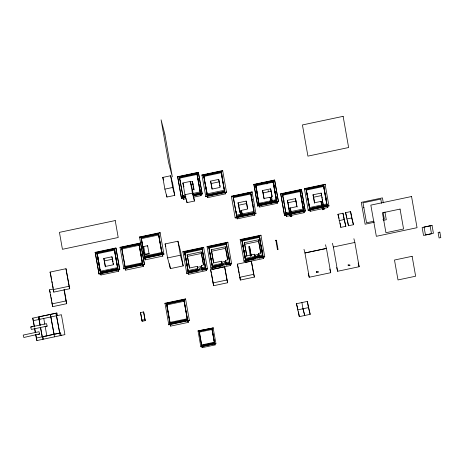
<?xml version="1.0" encoding="UTF-8"?>
<svg xmlns="http://www.w3.org/2000/svg" width="464" height="464" viewBox="0 0 464 464"><rect width="100%" height="100%" fill="white"/><g stroke="black" fill="none" stroke-linecap="round" stroke-linejoin="round"><path stroke-width="0.7" d="M250.891 255.971L250.345 255.873L248.774 246.744L249.18 246.465M249.545 246.633L249.348 246.825M275.86 240.23L277.408 249.342M278.035 249.435L276.463 240.288L276.028 240.184M268.662 190.965L268.03 191.203L268.035 190.855M250.879 255.954L251.163 255.658L250.717 255.594M255.171 257.265L255.374 258.419L259.393 257.566L258.802 254.231L255.374 258.419L254.788 255.078L255.13 257.474L258.175 257.827L259.324 257.195L259.092 256.261L258.175 257.827L255.171 257.265L257.329 256.029M266.597 183.692L267.032 183.529M276.393 240.41L275.86 240.596M258.175 257.827L259.144 256.621M225.707 261.232L222.279 265.42L221.688 262.079L222.279 265.42L226.293 264.567L225.707 261.232L226.333 265.048L231.658 263.923L227.801 242.191L207.077 246.575L210.934 268.302L222.32 265.895L222.047 264.503L212.21 266.585L212.292 266.899L222.128 264.822M203.487 264.486L201.138 251.888L187.108 254.858L189.422 268.012L197.287 266.353L198.116 270.599L201.55 266.446L202.014 269.091L205.558 268.325L202.031 248.478L184.614 252.161L188.135 272.008L197.954 269.932M270.982 202.298L270.703 200.895L269.358 201.382L272.31 200.929L272.745 200.407L272.217 200.576L272.496 201.979L271.15 203.255L271.075 202.959L257.653 205.801L253.883 184.382L274.601 180.003L278.458 201.73L257.735 206.115L257.653 205.801M363.399 207.385L363.909 207.315M249.313 246.836L248.988 246.883M363.788 207.675L363.324 207.681M271.979 200.999L270.796 201.248L270.686 200.842L258.935 203.325L255.855 185.838L273.116 182.19L273.244 182.683M277.733 249.661L277.356 249.649M267.015 183.924L266.614 183.901M162.812 177.405L170.636 175.752L172.695 183.663L174.766 195.379L166.936 197.038L164.877 189.126L162.812 177.405L163.496 180.044M185.635 197.536L181.494 198.412L177.637 176.68L198.36 172.301L202.211 194.027L193.233 195.924M177.637 176.68L177.718 176.999L198.441 172.614M186.174 198.737L183.466 199.311L179.261 176.743L196.898 173.014L197.415 174.998M185.844 196.371L183.06 196.962L179.533 177.115L196.956 173.432M197.038 173.745L179.614 177.434L179.533 177.115M197.13 174.951L197.003 174.458L179.742 178.106L179.87 178.605M201.939 174.963L222.662 170.578L222.743 170.897L202.02 175.276L201.939 174.963L205.796 196.69L226.519 192.311L222.662 170.578M203.626 175.444L221.05 171.755L221.131 172.074L224.576 191.603L207.153 195.286L203.516 175.032L221.148 171.303L221.496 172.625M221.131 172.074L203.708 175.757L207.153 195.286M207.321 195.141L203.916 176.419L221.177 172.765L221.305 173.263M182.891 182.99L190.333 181.418L192.392 189.329L194.457 201.045L187.021 202.617L184.956 194.706L182.891 182.99L183.924 186.946M189.985 182.056L192.415 181.546L193.273 185.281M164.877 189.126L172.701 187.468L174.766 195.379M191.017 184.382L193.041 183.953M210.581 181.122L218.677 179.411L219.304 181.818L211.207 183.529L210.581 181.122L211.99 189.103L220.087 187.392L218.677 179.411M192.543 189.793L193.819 189.521L192.415 181.546M184.956 194.706L192.398 193.134L194.457 201.045M184.55 195.228L182.822 195.593L183.21 197.084M193.181 193.407L200.083 191.945L201.098 195.582L193.639 197.159M182.77 196.655L185.762 196.057M192.734 194.584L200.407 192.925M193.511 194.752L200.477 193.279L196.898 173.014M181.407 198.093L185.554 197.217M193.152 195.611L202.13 193.714L202.211 194.027M206.996 193.9L224.257 190.252L224.576 191.603M253.883 184.382L253.965 184.701L274.688 180.316M270.901 202.002L259.005 204.52L255.455 184.457L273.087 180.728L273.609 182.712M255.496 184.608L273.128 180.879M225.353 193.877L224.657 191.214L207.025 194.944L207.715 197.606L225.353 193.877L225.115 192.548M255.577 184.921L273.209 181.192M255.652 185.182L273.07 181.494L272.989 181.18L276.515 201.028L259.092 204.711M231.362 196.231L252.085 191.847L252.167 192.16L231.443 196.545L231.362 196.231L235.213 217.958L255.937 213.579L252.085 191.847M254.591 213.805L254.823 215.134L237.185 218.863L232.986 196.289L250.624 192.56L251.14 194.544M250.624 192.56L254.202 212.825L236.779 216.514L233.259 196.666L250.682 192.983M262.52 190.547L270.616 188.831L271.249 191.238L263.146 192.954L262.52 190.547L263.929 198.522L270.054 197.229L270.158 197.641L271.672 197.316L271.568 196.91L272.026 196.811L270.616 188.831M250.763 193.297L233.34 196.98L233.259 196.666M250.92 194.752L250.722 194.004L233.467 197.658L233.595 198.151M304.39 188.645L325.113 184.26L325.194 184.579L304.471 188.958L304.39 188.645L308.241 210.372L322.057 207.454M290.064 214.333L284.536 215.499L280.685 193.772L301.409 189.387L305.26 211.12L291.444 214.037M239.76 211.99L238.038 202.809L246.14 201.092L246.61 202.901M280.685 193.772L280.766 194.085L301.49 189.706M289.901 215.685L286.508 216.404L282.309 193.83L299.947 190.101L300.463 192.084M323.495 185.443L306.078 189.126L309.598 208.968L327.021 205.285L323.495 185.443L323.576 185.757L306.159 189.44M286.508 216.404L282.582 194.207L300.005 190.524M300.086 190.837L282.663 194.52L282.582 194.207M309.83 209.073L306.362 190.101L323.623 186.447L323.75 186.946M300.179 192.044L300.046 191.551L282.791 195.199L282.918 195.692M238.038 202.809L238.664 205.216L246.767 203.499L247.585 208.156M276.585 201.161L276.196 199.677L272.206 200.518L272.31 200.929M270.866 201.852L258.964 204.369L259.654 207.025L277.292 203.296L276.938 201.306M259.011 204.398L270.883 201.886M272.414 201.683L276.637 200.79M278.458 201.73L278.377 201.417L272.588 202.64L272.664 202.936L271.568 196.91M313.026 194.805L321.129 193.094L321.755 195.501L313.658 197.212L313.026 194.805L314.435 202.785L322.532 201.074L321.129 193.094M291.804 216.212L290.325 208.017L291.804 216.212L290.29 216.531L287.361 200.349L295.464 198.633L296.676 204.369M239.447 210.784L239.917 210.685L240.021 211.097L241.535 210.772L241.431 210.366L247.544 209.073L246.14 201.092M287.361 200.349L287.993 202.756L296.09 201.04M254.823 215.134L253.808 211.491L242.069 213.974L242.173 214.385L240.659 214.704L240.555 214.298L236.547 215.145L236.872 216.386M236.495 216.201L240.746 215.342M241.524 210.685L242.243 214.989L254.133 212.471M139.507 236.982L160.086 232.632L160.167 232.945L139.589 237.295L139.507 236.982L144.449 264.515L123.871 268.865L123.789 268.552L144.368 264.196M240.822 215.638L242.336 215.319M242.359 215.435L240.845 215.754L240.01 211.004L242.359 215.435L242.243 214.989M158.937 234.865L158.589 233.543L140.957 237.272L144.466 257.184L145.157 259.84L162.794 256.111L162.441 254.121M141.184 237.458L158.485 233.804L158.566 234.117L141.265 237.777L141.184 237.458L144.681 257.172L141.358 238.653L158.618 235.004L158.746 235.503M288.77 208.324L296.867 206.613L295.464 198.633M321.007 201.527L322.521 201.208L322.642 201.678L324.005 209.403L322.492 209.722L321.007 201.527L322.492 209.722M288.805 208.336L288.933 208.806L290.447 208.487M95.178 252.341L115.901 247.962L115.983 248.275L119.753 269.688L99.029 274.067L95.178 252.341L99.029 274.067M123.871 268.865L120.043 247.283L140.621 242.933L144.449 264.515M95.259 252.654L115.983 248.275M140.702 243.246L120.124 247.596L120.043 247.283M309.447 207.588L326.702 203.934L327.091 205.424M291.259 215.4L304.146 212.674L303.131 209.032L285.87 212.686L286.259 214.171M139.821 246.5L139.125 243.844L121.493 247.573L125.692 270.141L143.33 266.411L142.976 264.422M114.283 249.139L96.866 252.822L100.386 272.67L117.81 268.981L114.283 249.139L114.364 249.452L96.947 253.135M121.719 247.759L139.02 244.105L139.101 244.418L121.8 248.078L121.719 247.759L125.216 267.473L142.518 263.813L139.02 244.105M309.598 208.968L309.517 208.655L327.108 204.897L327.799 207.559L310.161 211.288L305.962 188.715L306.652 191.377M309.517 208.655L326.94 204.972M285.818 213.742L303.456 210.012M114.538 250.641L114.411 250.142L97.15 253.796L100.555 272.525M289.588 213.318L286.102 214.055L286.021 213.742M290.986 213.022L303.526 210.372L299.947 190.101M139.281 245.804L139.154 245.305L121.893 248.953L122.02 249.452M284.455 215.186L305.179 210.801L305.26 211.12M323.443 207.159L328.964 205.993L325.113 184.26M147.616 245.705L149.101 253.901L145.162 254.736L143.683 246.541L147.616 245.705L147.738 246.175M290.168 216.062L291.682 215.743M322.37 209.252L323.884 208.933L324.005 209.403M165.12 243.925L177.938 241.216L180.722 251.9L183.187 265.901L170.369 268.615L167.585 257.926L165.12 243.925L165.816 246.599M103.814 258.5L111.917 256.789L112.543 259.196L104.441 260.907L103.814 258.5L105.224 266.481L113.32 264.77L111.917 256.789M50.083 272.078L65.987 268.714L69.722 288.741L53.818 292.105L50.083 272.078L50.338 273.07M337.972 214.281L342.971 213.225L345.848 226.31L340.843 227.366L337.972 214.281L339.022 218.329M345.57 212.674L350.569 211.613L353.446 224.704L348.447 225.759L345.57 212.674L346.799 217.396M144.437 256.14L161.698 252.491L161.982 253.512L158.485 233.804M144.6 256.859L161.901 253.199M144.466 257.184L162.098 253.454L162.794 256.111M163.914 254.214L143.335 258.564L143.254 258.251L163.833 253.895L163.914 254.214L160.086 232.632M182.926 251.685L203.65 247.3L203.731 247.614L183.007 251.998L182.926 251.685L186.783 273.412L198.14 271.011L197.287 266.353M240.178 239.575L260.901 235.19L260.983 235.509L240.259 239.888L240.178 239.575L244.035 261.302L255.42 258.895L255.148 257.508L245.305 259.585M208.765 247.057L226.188 243.374L226.27 243.687L208.846 247.37M241.947 240.369L259.37 236.686L259.289 236.373L241.866 240.056L245.386 259.904L255.229 257.822M184.695 252.48L202.118 248.791L202.031 248.478M202.287 249.986L202.159 249.487L184.898 253.135L188.239 271.614M259.736 238.618L259.411 237.377L242.15 241.031L245.56 259.759M339.085 220.615L344.091 219.559L345.848 226.31M346.683 219.008L351.689 217.952L353.446 224.704M100.23 271.283L117.491 267.629L117.815 268.871M142.518 263.813L142.233 262.792L124.973 266.44L125.234 267.432L125.135 267.16L142.436 263.5M167.585 257.926L180.403 255.217L183.187 265.901M100.259 272.322L117.897 268.592L118.587 271.254L100.949 274.984L96.75 252.416L97.602 255.531M100.305 272.351L117.728 268.668L117.81 268.981M259.527 238.693L260.078 238.577L259.904 237.91M125.002 267.484L142.634 263.755L143.33 266.411M211.259 249.748L225.289 246.784L225.684 248.298L211.654 251.262L211.259 249.748L213.579 262.908L221.461 261.238L221.699 262.148L225.713 261.296L225.481 260.391L227.609 259.939L225.289 246.784M246.773 256.285L244.36 242.747L258.39 239.784L260.861 253.066M98.948 273.754L119.671 269.375L119.753 269.688M187.108 254.858L187.502 256.372L201.533 253.402M244.36 242.747L244.754 244.261L258.784 241.297M64.241 289.6L66.723 303.688L52.693 306.652L49.491 289.814L53 289.072M374.042 221.183L366.519 222.778L363.005 202.838L380.787 199.079L381.541 203.354M382.933 219.304L384.302 219.014L383.171 212.605M53.174 289.611L69.078 286.253L69.722 288.741M374.297 222.268L365.133 224.211L361.282 202.35L382.435 197.879L383.305 202.814M383.467 220.33L386.286 219.733L384.917 211.978M201.968 269.085L201.301 265.501L203.458 265.048L201.138 251.888M246.674 255.908L254.562 254.237L254.8 255.148L258.813 254.295L258.576 253.39L260.71 252.938L260.809 253.327M197.542 267.328L201.556 266.481L201.301 265.501M187.984 270.622L197.676 268.575L197.931 269.549M201.689 267.722L205.239 266.974L205.627 268.465M226.444 244.876L226.31 244.377L209.055 248.031L212.135 265.518L221.856 263.459L222.094 264.37M225.481 260.391L225.869 262.612L229.396 261.864L229.784 263.355M245.236 258.518L254.956 256.459L255.188 257.369M258.576 253.39L258.97 255.612L262.496 254.864L262.879 256.354M188.007 271.666L205.645 267.937L206.335 270.593L188.703 274.323L184.498 251.755L185.287 254.626M230.486 265.489L229.796 262.827L212.164 266.556L212.854 269.219L230.486 265.489L230.138 263.494M245.259 259.556L262.897 255.826L263.587 258.489L245.955 262.218L241.75 239.65L242.283 241.524M188.053 271.695L197.873 269.619M226.067 263.656L229.628 262.902M226.148 263.97L229.709 263.216L226.188 243.374M259.248 256.969L262.81 256.215L259.289 236.373M198.116 270.599L202.13 269.752M202.078 269.845L207.42 268.714L207.501 269.027L202.159 270.158L201.55 266.446M259.353 257.735L264.671 256.609L264.758 256.923L259.434 258.048L259.161 256.656L262.728 255.902L262.81 256.215M210.604 269.799L224.64 266.835L227.673 282.744L213.643 285.708L210.604 269.799L211.323 272.554M237.336 264.138L251.372 261.168L254.405 277.078L240.375 280.047L237.336 264.138L237.875 266.203M51.974 303.903L66.01 300.933L66.723 303.688M332.386 243.264L333.361 246.993L354.861 242.446L359.142 266.725L337.635 271.266L336.667 267.542M34.133 326.122L32.729 318.153L56.881 313.049M32.729 318.153L33.379 320.653L61.405 314.725L64.914 334.637L36.888 340.564L35.653 334.747M212.924 282.959L226.954 279.989L227.673 282.744M239.656 277.298L253.686 274.328L254.405 277.078M30.723 327.021L46.533 323.675L47.166 326.088L31.355 329.434L30.723 327.021L32.306 326.685M45.582 326.424L47.166 326.093M164.981 303.247L185.559 298.891L185.641 299.21L165.062 303.56L164.981 303.247L168.809 324.829L189.387 320.473L185.559 298.891M187.914 320.38L188.268 322.376L170.63 326.105L169.94 323.443L166.431 303.531L184.063 299.802L184.411 301.13M166.657 303.723L183.959 300.063L184.04 300.376L166.738 304.036L166.657 303.723L170.155 323.431L166.738 304.036M316.512 271.84L316.657 272.409L318.246 272.072L318.095 271.504M348.168 265.112L348.319 265.692L349.902 265.356L349.752 264.776M166.831 304.918L184.092 301.264L184.22 301.762M140.528 312.579L143.591 311.93L143.869 312.991L145.215 320.641L142.152 321.291L140.528 312.579L142.152 321.291M38.06 334.474L39.637 334.138L39.011 331.725L23.2 335.072L23.826 337.485L39.579 333.9M308.264 273.58L309.221 277.252L330.722 272.704L326.441 248.42L304.941 252.967L303.984 249.307M61.184 335.426L60.529 332.914L42.891 336.644L43.546 339.155M36.238 338.065L60.535 332.926M141.874 320.23L144.942 319.586L145.215 320.641M187.497 319.992L187.172 318.751L169.911 322.405L170.108 323.147L187.375 319.458M169.94 323.443L187.572 319.713L188.268 322.376M296.467 303.717L307.33 301.42L310.172 314.331L299.309 316.634L296.467 303.717L297.691 308.415M198.029 330.907L213.173 327.949L198.029 330.907L200.837 346.724L215.917 343.534L213.109 327.717M297.557 309.923L308.427 307.62L310.172 314.331M214.849 343.534L215.093 344.926L202.171 347.658L201.666 345.709L199.091 331.122L212.019 328.384L212.355 329.678M199.259 331.255L211.938 328.576L199.259 331.255L201.823 345.703L201.643 344.949L214.293 342.27L214.53 343.18M199.387 332.131L212.036 329.457L212.176 330.003M201.765 345.471L214.443 342.792M201.666 345.709L214.588 342.977L215.093 344.914M277.594 249.278L277.913 249.301M250.815 255.989L250.444 255.971M270.959 202.182L272.409 201.927L271.15 203.255L270.054 197.229M275.981 240.596L275.674 240.532M349.902 265.356L348.145 264.706L348.319 265.692M318.246 272.072L316.483 271.423L316.657 272.409M272.339 201.892L271.127 201.179L270.767 197.507M270.906 198.94L272.496 201.979M353.893 238.716L354.861 242.446M358.167 262.995L359.142 266.725M324.116 186.969L323.599 184.985L327.108 204.897M328.964 205.993L328.883 205.674L308.16 210.059L308.241 210.372M325.49 244.754L326.447 248.426L304.941 252.973L309.221 277.252M329.771 269.033L330.722 272.704M306.362 190.101L306.687 191.342M300.37 192.792L300.695 194.027M282.309 193.83L282.825 195.82M273.569 183.924L273.76 184.672M277.292 203.296L276.596 200.639L272.38 201.533L276.434 200.715L276.515 201.028M301.919 302.563L302.975 308.775L304.755 315.479M302.975 308.775L304.72 315.485M255.455 184.457L256.116 186.83M258.935 203.325L259.196 204.317M255.937 213.579L255.855 213.26L242.452 216.096L242.527 216.392L241.431 210.366M251.244 195.994L251.575 197.652M259.649 236.913L259.388 235.921L262.897 255.826M258.97 255.612L259.208 256.517M255.42 258.895L255.339 258.581L243.954 260.988L244.035 261.302M232.986 196.289L233.328 197.612M236.698 216.195L236.779 216.514M242.8 243.513L242.475 242.272L242.678 243.635M235.213 217.958L235.132 217.645L240.938 216.415L241.013 216.711L239.917 210.685M226.519 192.311L226.438 191.992L205.714 196.376L205.796 196.69M221.566 174.255L221.821 175.247M227.801 242.191L227.882 242.51L207.159 246.889L207.077 246.575M226.635 244.238L226.287 242.916L229.796 262.827M231.658 263.923L231.577 263.61L226.252 264.735L226.333 265.048M226.635 245.618L226.896 246.61M229.912 263.854L230.04 264.347M203.916 176.419L204.172 177.41M203.516 175.032L204.206 177.677M225.869 262.612L226.107 263.517M207.582 196.139L206.822 191.719M222.32 265.895L222.239 265.582L210.853 267.989L210.934 268.302M197.455 176.192L197.647 176.941M209.31 249.023L208.655 246.645L212.292 266.899M212.135 265.518L212.396 266.51M202.478 249.348L202.136 248.025L205.645 267.937M205.761 268.958L205.888 269.456M205.558 268.325L205.477 268.012L201.886 268.772L202.159 270.158M179.261 176.743L179.777 178.727M182.973 196.649L183.06 196.962M198.14 271.011L198.058 270.698L186.696 273.099L186.783 273.412M215.917 343.534L200.837 346.724M212.222 330.182L212.46 331.093M214.623 343.546L214.768 344.091M185.484 255.368L185.751 256.783M199.091 331.122L199.526 332.676M189.387 320.473L189.306 320.16L168.728 324.51L168.809 324.829M184.481 302.754L184.736 303.746M187.688 320.74L187.821 321.233M158.874 235.996L159.135 236.988M162.151 254.226L162.342 254.974L162.139 253.808M166.431 303.531L166.959 305.411M170.363 324.139L170.497 324.638M149.101 253.901L148.979 253.431L145.041 254.266L145.162 254.736M143.683 246.541L143.805 247.01M141.358 238.653L141.485 239.151M139.345 246.048L139.606 247.039M142.75 264.776L142.877 265.275M115.078 251.343L114.388 248.687L117.897 268.592M114.602 250.891L114.799 251.633M50.472 273.569L51.243 277.489M57.53 315.549L56.875 313.032L39.237 316.761L39.892 319.278M49.491 289.814L50.211 292.569M60.187 335.634L56.022 313.217L59.81 333.506M54.526 336.835L50.367 314.424L54.056 334.179M43.767 318.455L44.77 324.145M42.717 339.329L40.432 327.578M350.569 211.613L351.689 217.952M347.577 220.829L348.447 225.759M342.971 213.225L344.091 219.559M340.1 223.143L340.843 227.366M325.809 196.272L326.279 198.928M327.451 205.564L327.799 207.559M323.623 186.447L326.702 203.934M333.355 246.987L337.635 271.272M321.987 196.829L322.225 198.163M322.457 199.491L322.689 200.819M322.521 201.208L323.884 208.933M313.658 197.212L314.708 203.197M307.11 193.163L307.829 197.246M308.038 198.406L308.241 199.572M308.548 201.324L308.757 202.49M308.96 203.655L309.169 204.821M309.929 209.96L310.161 211.288M301.409 189.387L305.179 210.801M300.637 192.763L300.869 194.091M301.107 195.419L301.339 196.742M301.571 198.07L301.809 199.398M302.041 200.726L302.273 202.055M302.511 203.383L302.743 204.711M302.975 206.033L303.212 207.362M303.914 211.346L304.146 212.674M301.414 198.111L301.617 199.276M301.925 201.022L302.134 202.188M302.337 203.354L302.545 204.52M302.853 206.271L303.056 207.437M303.265 208.603L303.468 209.769M300.046 191.551L303.131 209.032M296.908 205.697L297.146 207.025M307.33 301.42L308.427 307.62M287.993 202.756L289.043 208.736M288.933 208.806L290.29 216.531M283.846 200.013L284.049 201.179M280.766 194.085L284.536 215.499M298.456 311.808L299.309 316.634M274.601 180.003L278.377 201.417M273.899 184.051L274.253 186.041M275.303 192.015L275.657 194.004M276.121 196.661L276.358 197.989M273.087 180.728L276.718 201.103L259.086 204.833L255.565 184.863M273.864 185.252L274.067 186.418M274.995 191.667L275.198 192.833M275.918 196.91L276.126 198.076M273.116 182.19L276.196 199.677M271.365 191.905L272.182 196.562M263.146 192.954L264.202 198.94M256.604 188.906L256.812 190.072M256.911 190.652L257.12 191.818M257.427 193.569L257.63 194.735M258.349 198.812L258.558 199.978M259.422 205.697L259.654 207.025M253.965 184.701L257.735 206.115M260.901 235.19L264.758 256.923M260.437 240.607L260.507 241.013M261.365 245.891L261.441 246.297M261.8 248.327L262.23 250.769M262.728 253.611L262.873 254.423M263.239 256.499L263.587 258.489M259.411 237.377L262.496 254.864M251.43 195.883L251.662 197.212M251.9 198.54L252.132 199.868M252.834 203.847L253.066 205.175M253.303 206.503L253.535 207.831M253.767 209.16L254.005 210.488M251.784 198.818L251.987 199.984M252.706 204.067L252.915 205.233M253.634 209.31L253.837 210.476M250.722 194.004L253.808 211.491M258.39 239.784L260.71 252.938M258.802 254.231L259.434 258.048M254.562 254.237L254.956 256.459M251.372 261.168L253.686 274.328M238.664 205.216L239.958 212.529M244.754 244.261L246.825 256.035M243.061 245.004L243.322 246.483M243.496 247.469L243.757 248.936M244.012 250.398L244.186 251.372M244.441 252.839L245.16 256.917M245.369 258.083L245.572 259.248M242.91 244.963L243.235 246.778M243.374 247.59L243.612 248.942M243.878 250.432L244.018 251.244M244.313 252.926L244.592 254.498M244.737 255.31L245.021 256.934M245.236 258.152L245.381 258.964M245.717 260.89L245.955 262.218M236.066 211.213L236.269 212.379M236.953 217.535L237.185 218.863M221.844 173.965L222.076 175.293M222.43 177.283L222.778 179.272M238.055 266.887L238.299 268.273M238.542 269.659L239.151 273.122M239.395 274.508L239.639 275.894M239.882 277.275L240.375 280.047M221.148 171.303L224.657 191.214M221.05 171.755L224.489 191.29M219.426 182.485L219.658 183.814M219.89 185.142L220.127 186.47M228.851 256.198L229.32 258.848M225.806 248.988L227.638 259.376M211.207 183.529L212.147 188.848M224.64 266.835L226.954 279.989M221.461 261.238L221.856 263.459M204.56 178.895L204.769 180.061M205.488 184.144L205.691 185.31M205.9 186.476L206.103 187.642M206.41 189.387L206.718 191.139M207.483 196.278L207.715 197.606M198.36 172.301L202.13 193.714M211.654 251.262L213.73 263.036M198.058 178.327L198.29 179.655M198.522 180.983L198.76 182.311M199.462 186.29L199.694 187.618M199.926 188.947L200.164 190.275M200.396 191.603L200.628 192.925M200.866 194.254L201.098 195.582M197.954 178.686L198.163 179.852M198.366 181.018L198.569 182.184M198.882 183.935L199.085 185.101M199.288 186.267L199.497 187.433M199.804 189.179L200.007 190.344M197.003 174.458L200.083 191.945M210.111 252.845L210.83 256.923M211.033 258.088L211.242 259.254M211.549 261L211.752 262.166M211.961 263.332L212.164 264.497M210.047 253.286L210.517 255.942M210.865 257.932L211.097 259.26M211.451 261.255L211.683 262.578M211.799 263.245L212.036 264.573M212.622 267.89L212.854 269.219M211.567 273.94L213.643 285.708M193.511 186.609L194.097 189.938M203.65 247.3L207.501 269.027M205.987 268.604L206.335 270.593M190.333 181.418L192.398 193.134M202.159 249.487L205.239 266.974M212.019 328.384L214.588 342.977M211.938 328.576L214.501 343.018M212.036 329.457L214.293 342.27M186.534 199.862L187.021 202.617M180.386 180.589L180.595 181.755M183.228 197.983L183.466 199.311M177.718 176.999L181.494 198.412M187.502 256.372L189.573 268.146M201.927 346.272L202.171 347.658M185.96 257.949L186.163 259.115M186.47 260.867L186.777 262.612M186.882 263.198L187.085 264.364M187.398 266.11L187.601 267.276M185.426 255.739L185.658 257.068M186.36 261.052L187.062 265.031M187.763 269.016L188.001 270.344M188.465 273L188.703 274.323M170.636 175.752L172.701 187.468M177.938 241.216L180.403 255.217M166.57 194.967L166.936 197.038M184.063 299.802L187.572 319.713M183.959 300.063L187.456 319.771M184.092 301.264L187.172 318.751M169.511 263.714L170.369 268.615M160.567 243.501L160.805 244.83M161.971 251.465L162.209 252.793M158.589 233.543L162.098 253.454M158.618 235.004L161.698 252.491M170.282 324.116L170.63 326.105M144.925 258.512L145.157 259.84M140.285 249.156L140.87 252.474M141.108 253.802L141.34 255.13M139.125 243.844L142.634 263.755M139.154 245.305L142.233 262.792M143.591 311.93L144.942 319.586M125.344 268.151L125.692 270.141M115.901 247.962L119.671 269.375M117.531 265.28L117.885 267.27M118.355 269.926L118.587 271.254M115.362 254.376L115.571 255.542M115.983 257.874L116.29 259.62M117.52 266.614L117.728 267.78M114.411 250.142L117.491 267.629M112.659 259.863L113.007 261.858M113.245 263.187L113.477 264.515M104.441 260.907L105.496 266.893M97.8 256.279L98.107 258.025M98.826 262.108L99.029 263.274M99.644 266.771L99.853 267.937M100.265 270.268L100.468 271.434M97.44 255.072L97.91 257.729M98.142 259.057L98.38 260.379M98.612 261.708L98.844 263.036M99.081 264.364L99.313 265.692M100.015 269.671L100.247 270.999M100.717 273.656L100.949 274.984M65.987 268.714L69.078 286.253M64.02 289.664L66.01 300.933M51.452 278.655L51.655 279.827M51.968 281.578L52.171 282.75M52.38 283.922L53.099 288.011M53.308 289.182L53.818 292.105M50.582 294.681L50.831 296.09M51.081 297.499L51.701 301.02M51.945 302.429L52.693 306.652M45.141 326.262L46.899 336.232M40.211 325.107L38.553 316.912L40.061 325.455M40.583 327.23L42.34 337.2M33.379 320.653L34.435 326.627M34.667 327.955L35.484 332.601M35.838 334.59L36.888 340.564M34.603 328.773L35.305 332.758M343.134 116.342L302.429 124.949L307.922 156.13L348.626 147.523L343.134 116.342M115.229 220.562L59.444 232.36L62.431 249.301L118.21 237.504L115.229 220.562M411.551 196.521L370.84 205.129L376.339 236.309L417.043 227.696L411.551 196.521M400.061 209.084L382.423 212.814L385.932 232.725L403.57 228.996L400.061 209.084M432.03 225.388L424.067 227.07L425.465 234.975L433.422 233.293L432.03 225.388M430.099 225.852L422.141 227.534L423.533 235.445L431.497 233.757L430.099 225.852M439.831 232.11L438.109 232.476L439.077 237.968L440.8 237.603L439.831 232.11M412.125 256.302L394.487 260.031L397.996 279.943L415.634 276.208L412.125 256.302M249.557 246.558L251.152 255.722L249.574 246.593M263.14 257.346L263.013 256.853L263.14 257.346M164.795 134.084L161.083 119.84L168.612 162.562L172.324 176.813L164.795 134.084"/></g></svg>
